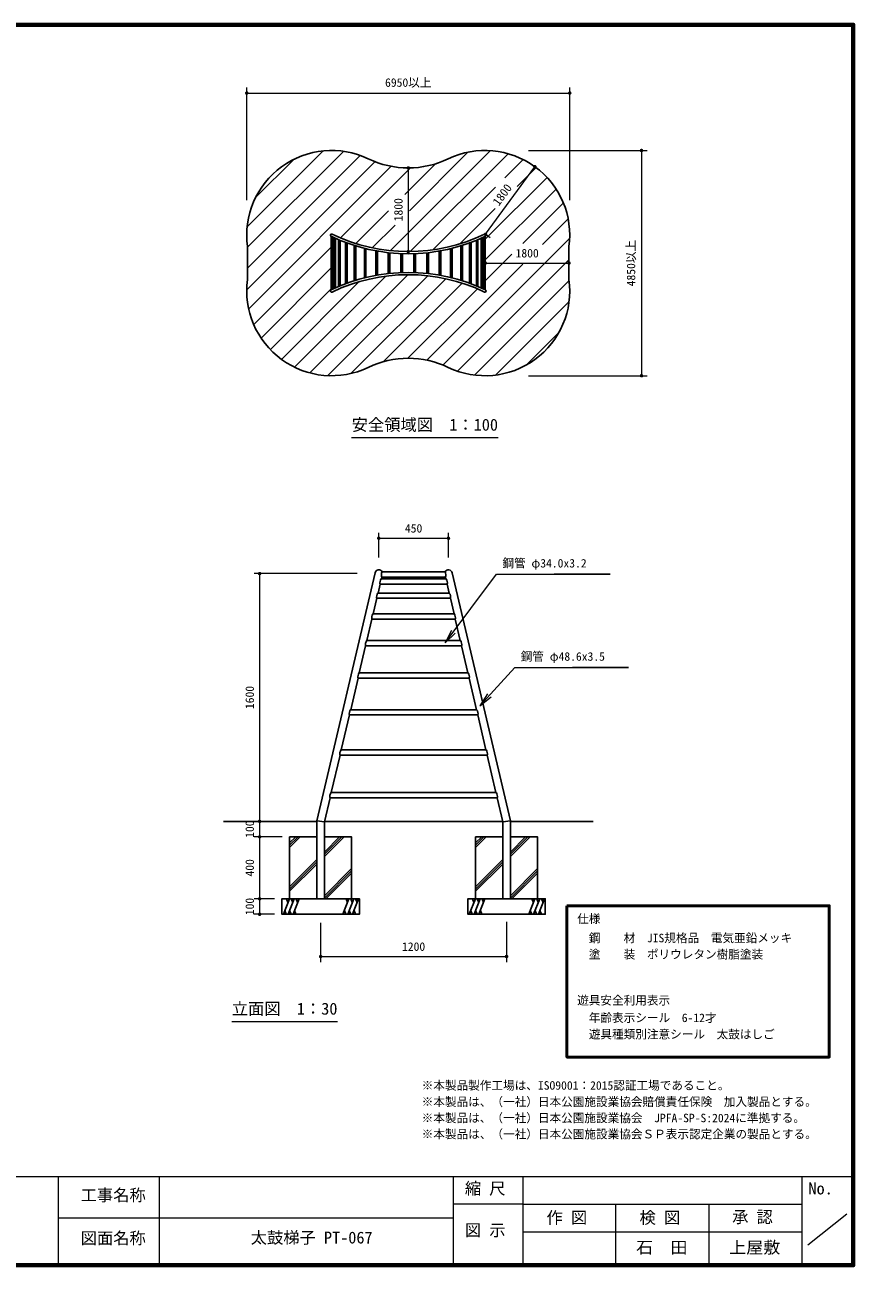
# Model space of a CAD drawing. Units: millimetres at full size, sheet at 1:30, with parts at other scales. Extents: x 450 to 12150, y 450 to 8460.
# Drawn here: x 6804 to 12150, y 450 to 8460 of the extents above; entities that cross this region are included whole.
import ezdxf
from ezdxf.enums import TextEntityAlignment as Align

# ---------------------------------------------------------------- set-up
doc = ezdxf.new("R2010")
doc.units = ezdxf.units.MM
doc.header["$LTSCALE"] = 30
for name, color, linetype in [('D-BGD-TXT', 7, 'Continuous'), ('D-MTR-TXT\u3000文字列、数量表示文字列', 7, 'Continuous'), ('D-TTL-TXT\u3000文字列', 7, 'Continuous')]:
    doc.layers.add(name, color=color, linetype=linetype)
for name, color, linetype, lineweight in [('D-STR-DIM\u3000寸法線、寸法値', 7, 'Continuous', 13), ('D-STR-HTXT\u3000旗上げ', 7, 'Continuous', 13), ('D-STR-TXT\u3000文字列', 7, 'Continuous', 13), ('D-STR\u3000構造物外形線', 1, 'Continuous', 25), ('D-TTL', 7, 'Continuous', 70), ('D-TTL-FRAM', 7, 'Continuous', 13), ('D-TTL-FRAM\u3000タイトル枠、凡例図枠', 2, 'Continuous', 50), ('D-TTL-TXT', 7, 'Continuous', 13)]:
    doc.layers.add(name, color=color, linetype=linetype, lineweight=lineweight)
doc.styles.add('ＭＳ ゴシック', font='')
doc.styles.get('ＭＳ ゴシック').set_extended_font_data('MS Gothic')

# ---------------------------------------------------------------- blocks, each defined once
blk = doc.blocks.new('filled_dot')
at = {"color": 0, "linetype": 'Continuous', "lineweight": -2, "const_width": 1.25}
blk.add_lwpolyline([(-0.625, 0, 1), (0.625, 0, 1)], format="xyb", close=True, dxfattribs=at)
blk = doc.blocks.new('open_arrow')
at = {"color": 0, "linetype": 'Continuous', "lineweight": -2}
blk.add_lwpolyline([(7.5, 1.25), (0, 0), (7.5, -1.25)], dxfattribs=at)

msp = doc.modelspace()

# ---------------------------------------------------------------- linework, layer by layer
at = {"layer": 'D-STR-DIM\u3000寸法線、寸法値'}
for p, q in [((8236.25, 7327.85), (8236.25, 8055.28)), ((8236.25, 8019.28), (10320.83, 8019.28)), ((10320.83, 7327.85), (10320.83, 8055.28)), ((10054.15, 7648.39), (10819.92, 7648.39)), ((10783.92, 7648.39), (10783.92, 6193.81)), ((9278.54, 7535.89), (9278.54, 6995.89)), ((9777.83, 7106.99), (10095.75, 7543.49)), ((10095.75, 7543.49), (10124.85, 7522.3)), ((9777.83, 7106.99), (9806.93, 7085.8)), ((9775.85, 6921.1), (10315.85, 6921.1)), ((10054.15, 6193.81), (10819.92, 6193.81)), ((9087.96, 5020.17), (9087.96, 5180.35)), ((9087.96, 5144.35), (9537.96, 5144.35)), ((9537.96, 5020.17), (9537.96, 5180.35)), ((8948.78, 4916.06), (8283.29, 4916.06)), ((8319.29, 4916.06), (8319.29, 3316.06)), ((8640.96, 3316.06), (8283.29, 3316.06)), ((8640.96, 3316.06), (8283.29, 3316.06)), ((8319.29, 3316.06), (8319.29, 3216.06)), ((8464.96, 3216.06), (8283.29, 3216.06)), ((8464.96, 3216.06), (8283.29, 3216.06)), ((8319.29, 3216.06), (8319.29, 2816.06)), ((8414.96, 2816.06), (8283.29, 2816.06)), ((8414.96, 2816.06), (8283.29, 2816.06)), ((8319.29, 2816.06), (8319.29, 2716.06)), ((8414.96, 2716.06), (8283.29, 2716.06)), ((8712.96, 2660.34), (8712.96, 2407.26)), ((9912.96, 2668.06), (9912.96, 2407.26)), ((8712.96, 2443.26), (9912.96, 2443.26))]:
    msp.add_line(p, q, dxfattribs=at)
at = {"layer": 'D-STR-HTXT\u3000旗上げ'}
for points in [[(9516.05, 4468.21), (9847.5, 4912.39), (9859.5, 4912.39), (10581.52, 4912.39), (10220.51, 4912.39)], [(9740.99, 4062.92), (9965.66, 4310.18), (9977.66, 4310.18), (10699.31, 4310.18), (10338.49, 4310.18)]]:
    msp.add_lwpolyline(points, dxfattribs=at)
at = {"layer": 'D-STR-TXT\u3000文字列'}
for p, q in [((8912.69, 5794.8), (9857.69, 5794.8)), ((8138.89, 2023.82), (8821.39, 2023.82))]:
    msp.add_line(p, q, dxfattribs=at)
at = {"layer": 'D-STR\u3000構造物外形線'}
for p, q in [((8238.97, 7155.55), (8729.09, 7645.68)), ((8241.23, 7023.11), (8861, 7642.88)), ((8241.23, 6888.4), (8968.88, 7616.05)), ((9162.83, 7001.79), (9808.33, 7647.28)), ((9286.04, 7259.7), (9663.57, 7637.23)), ((9291.72, 6995.97), (9923.26, 7627.51)), ((8236.3, 6748.78), (9063.44, 7575.92)), ((8248.44, 6626.21), (9168.36, 7546.13)), ((8293.49, 7344.78), (8539.86, 7591.15)), ((8840.51, 7083.57), (9293, 7536.07)), ((9256.3, 7364.66), (9453.78, 7562.15)), ((9902.71, 7472.26), (10020.14, 7589.69)), ((9980.65, 7415.49), (10103.16, 7538)), ((9775.85, 7075.99), (10174, 7474.14)), ((9437.5, 7007.05), (9841.69, 7411.23)), ((9775.85, 6941.29), (10233.01, 7398.45)), ((10017.87, 7048.6), (10279.36, 7310.09)), ((8939.28, 7047.64), (9151.04, 7259.4)), ((9610.56, 7045.41), (9839.25, 7274.09)), ((9046.2, 7019.86), (9193.46, 7167.12)), ((10144.63, 7040.65), (10310.57, 7206.59)), ((8781.23, 6748.08), (8781.23, 7094.13)), ((8791.42, 6752.89), (8791.42, 7089.31)), ((8797.88, 6755.88), (8797.88, 7086.32)), ((8808.08, 6760.5), (8808.08, 7081.7)), ((8828.95, 6769.58), (8828.95, 7072.62)), ((8839.15, 6773.85), (8839.15, 7068.35)), ((8873.3, 6787.3), (8873.3, 7054.9)), ((8883.5, 6791.08), (8883.5, 7051.13)), ((9501.76, 6263.08), (10320.49, 7081.81)), ((9673.58, 6791.08), (9673.58, 7051.13)), ((9683.78, 6787.3), (9683.78, 7054.9)), ((9717.93, 6773.85), (9717.93, 7068.35)), ((9728.13, 6769.58), (9728.13, 7072.62)), ((9749, 6760.5), (9749, 7081.7)), ((9759.2, 6755.88), (9759.2, 7086.32)), ((9765.66, 6752.89), (9765.66, 7089.31)), ((9775.85, 6748.08), (9775.85, 7094.13)), ((8241.23, 6814.74), (8241.23, 7027.46)), ((8281.09, 6524.15), (8781.23, 7024.29)), ((8929.39, 6806.73), (8929.39, 7035.47)), ((8939.59, 6809.92), (8939.59, 7032.28)), ((8995.36, 6825.56), (8995.36, 7016.64)), ((9005.56, 6828.1), (9005.56, 7014.1)), ((9069.16, 6841.71), (9069.16, 7000.49)), ((9079.36, 6843.55), (9079.36, 6998.65)), ((9148.61, 6853.54), (9148.61, 6988.66)), ((9158.81, 6854.66), (9158.81, 6987.55)), ((9231.48, 6859.93), (9231.48, 6982.27)), ((9241.68, 6860.3), (9241.68, 6981.9)), ((9315.41, 6860.3), (9315.41, 6981.9)), ((9325.61, 6859.93), (9325.61, 6982.27)), ((9398.27, 6854.66), (9398.27, 6987.55)), ((9408.47, 6853.54), (9408.47, 6988.66)), ((9477.72, 6843.55), (9477.72, 6998.65)), ((9487.92, 6841.71), (9487.92, 7000.49)), ((9551.52, 6828.1), (9551.52, 7014.1)), ((9561.72, 6825.56), (9561.72, 7016.64)), ((9617.49, 6809.92), (9617.49, 7032.28)), ((9627.69, 6806.73), (9627.69, 7035.47)), ((9775.85, 6806.59), (9947.08, 6977.81)), ((10315.85, 6814.74), (10315.85, 7027.46)), ((8328.56, 6436.93), (8781.23, 6889.59)), ((9398.19, 6294.22), (10017.57, 6913.6)), ((9596.59, 6223.21), (10315.85, 6942.47)), ((8544.52, 6248.77), (9132.67, 6836.92)), ((8642.7, 6212.24), (9276.76, 6846.31)), ((8759.5, 6194.34), (9404.48, 6839.32)), ((8908.02, 6208.15), (9520.21, 6820.35)), ((9706.07, 6197.99), (10316.66, 6808.57)), ((8388.58, 6362.24), (8781.23, 6754.89)), ((8460.42, 6299.38), (8962.63, 6801.58)), ((9119.28, 6284.71), (9626.4, 6791.84)), ((9275.57, 6306.3), (9724.54, 6755.27)), ((9840.74, 6197.95), (10316.69, 6673.9)), ((10041.25, 6263.75), (10250.89, 6473.4)), ((8688.66, 3318.87), (9064.3, 4921.6)), ((9104.78, 4881.35), (9107.58, 4893.3)), ((9107.58, 4893.3), (9518.34, 4893.3)), ((9109.5, 4927.3), (9516.42, 4927.3)), ((9521.14, 4881.35), (9518.34, 4893.3)), ((9937.26, 3318.87), (9561.62, 4921.6)), ((9083.48, 4790.46), (9096.81, 4847.35)), ((9096.81, 4847.35), (9529.11, 4847.35)), ((9104.78, 4881.35), (9521.14, 4881.35)), ((9542.44, 4790.46), (9529.11, 4847.35)), ((9052.14, 4656.73), (9075.51, 4756.46)), ((9075.51, 4756.46), (9550.41, 4756.46)), ((9083.48, 4790.46), (9542.44, 4790.46)), ((9573.78, 4656.73), (9550.41, 4756.46)), ((9052.14, 4656.73), (9573.78, 4656.73)), ((9011.51, 4483.4), (9044.17, 4622.73)), ((9044.17, 4622.73), (9581.75, 4622.73)), ((9614.41, 4483.4), (9581.75, 4622.73)), ((8962.66, 4274.97), (9003.55, 4449.4)), ((9003.55, 4449.4), (9622.37, 4449.4)), ((9011.51, 4483.4), (9614.41, 4483.4)), ((9663.26, 4274.97), (9622.37, 4449.4)), ((8962.66, 4274.97), (9663.26, 4274.97)), ((8906.93, 4037.18), (8954.69, 4240.97)), ((8954.69, 4240.97), (9671.23, 4240.97)), ((9718.99, 4037.18), (9671.23, 4240.97)), ((8906.93, 4037.18), (9718.99, 4037.18)), ((8845.96, 3777.04), (8898.96, 4003.18)), ((8898.96, 4003.18), (9726.96, 4003.18)), ((9779.96, 3777.04), (9726.96, 4003.18)), ((8845.96, 3777.04), (9779.96, 3777.04)), ((8781.64, 3502.6), (8837.99, 3743.04)), ((8837.99, 3743.04), (9787.93, 3743.04)), ((9844.28, 3502.6), (9787.93, 3743.04)), ((8737.26, 3313.25), (8773.67, 3468.6)), ((8773.67, 3468.6), (9852.25, 3468.6)), ((8781.64, 3502.6), (9844.28, 3502.6)), ((9888.66, 3313.25), (9852.25, 3468.6)), ((8688.66, 3316.06), (8085.24, 3316.06)), ((8688.66, 3318.87), (8688.66, 2816.06)), ((8688.66, 3318.87), (8737.26, 3313.25)), ((8737.26, 3313.25), (8737.26, 2816.06)), ((9888, 3316.06), (8737.92, 3316.06)), ((9888.66, 3313.25), (9937.26, 3318.87)), ((9888.66, 3313.25), (9888.66, 2816.06)), ((9937.26, 3318.87), (9937.26, 2816.06)), ((10472.08, 3316.06), (9937.26, 3316.06)), ((8512.96, 3176.57), (8552.45, 3216.06)), ((8512.96, 3162.07), (8566.95, 3216.06)), ((8512.96, 3147.57), (8581.45, 3216.06)), ((8737.26, 3118.03), (8835.29, 3216.06)), ((8737.26, 3103.53), (8849.79, 3216.06)), ((8737.26, 3089.03), (8864.29, 3216.06)), ((9712.96, 3176.57), (9752.45, 3216.06)), ((9712.96, 3162.07), (9766.95, 3216.06)), ((9712.96, 3147.57), (9781.45, 3216.06)), ((9937.26, 3118.03), (10035.29, 3216.06)), ((9937.26, 3103.53), (10049.79, 3216.06)), ((9937.26, 3089.03), (10064.29, 3216.06)), ((8512.96, 2893.73), (8688.66, 3069.43)), ((8512.96, 2879.23), (8688.66, 3054.93)), ((9712.96, 2893.73), (9888.66, 3069.43)), ((9712.96, 2879.23), (9888.66, 3054.93)), ((8512.96, 2864.73), (8688.66, 3040.43)), ((8737.26, 2835.18), (8912.96, 3010.88)), ((8737.26, 2820.68), (8912.96, 2996.38)), ((8747.14, 2816.06), (8912.96, 2981.88)), ((9712.96, 2864.73), (9888.66, 3040.43)), ((9937.26, 2835.18), (10112.96, 3010.88)), ((9937.26, 2820.68), (10112.96, 2996.38)), ((9947.14, 2816.06), (10112.96, 2981.88)), ((8472.41, 2716.06), (8511.39, 2816.06)), ((8501.91, 2791.75), (8492.44, 2816.06)), ((8503.52, 2716.06), (8542.5, 2816.06)), ((8512.96, 2816.06), (8912.96, 2816.06)), ((8533.02, 2791.75), (8523.55, 2816.06)), ((8534.63, 2716.06), (8573.61, 2816.06)), ((8564.13, 2791.75), (8554.66, 2816.06)), ((8856.7, 2716.06), (8895.68, 2816.06)), ((8886.21, 2791.75), (8876.73, 2816.06)), ((8887.81, 2716.06), (8926.79, 2816.06)), ((8917.32, 2791.75), (8907.84, 2816.06)), ((8918.92, 2716.06), (8957.9, 2816.06)), ((8948.43, 2791.75), (8938.95, 2816.06)), ((9672.41, 2716.06), (9711.39, 2816.06)), ((9701.91, 2791.75), (9692.44, 2816.06)), ((9703.52, 2716.06), (9742.5, 2816.06)), ((9712.96, 2816.06), (10112.96, 2816.06)), ((9733.02, 2791.75), (9723.55, 2816.06)), ((9734.63, 2716.06), (9773.61, 2816.06)), ((9764.13, 2791.75), (9754.66, 2816.06)), ((10056.7, 2716.06), (10095.68, 2816.06)), ((10086.21, 2791.75), (10076.73, 2816.06)), ((10087.81, 2716.06), (10126.79, 2816.06)), ((10117.32, 2791.75), (10107.84, 2816.06)), ((10118.92, 2716.06), (10157.9, 2816.06)), ((10148.43, 2791.75), (10138.95, 2816.06)), ((8481.88, 2740.37), (8491.36, 2716.06)), ((8512.99, 2740.37), (8522.47, 2716.06)), ((8544.1, 2740.37), (8553.58, 2716.06)), ((8866.18, 2740.37), (8875.65, 2716.06)), ((8897.29, 2740.37), (8906.76, 2716.06)), ((8928.4, 2740.37), (8937.87, 2716.06)), ((9681.88, 2740.37), (9691.36, 2716.06)), ((9712.99, 2740.37), (9722.47, 2716.06)), ((9744.1, 2740.37), (9753.58, 2716.06)), ((10066.18, 2740.37), (10075.65, 2716.06)), ((10097.29, 2740.37), (10106.76, 2716.06)), ((10128.4, 2740.37), (10137.87, 2716.06))]:
    msp.add_line(p, q, dxfattribs=at)
for points in [[(8682.71, 3216.06), (8512.96, 3216.06), (8512.96, 2816.06), (8462.96, 2816.06), (8462.96, 2716.06), (8962.96, 2716.06), (8962.96, 2816.06), (8912.96, 2816.06), (8912.96, 3216.06), (8743.21, 3216.06)], [(9888.66, 3216.06), (9712.96, 3216.06), (9712.96, 2816.06), (9662.96, 2816.06), (9662.96, 2716.06), (10162.96, 2716.06), (10162.96, 2816.06), (10112.96, 2816.06), (10112.96, 3216.06), (9937.26, 3216.06)]]:
    msp.add_lwpolyline(points, dxfattribs=at)
for centre, radius, start, end in [((8783.54, 7101.1), 547.29, 64.39147, 187.73269), ((9773.54, 7101.1), 547.29, 352.26731, 115.60853), ((9278.54, 8133.85), 597.96, 244.39147, 295.60853), ((8783.54, 7101.1), 7.29, 64.39147, 244.39147), ((9278.54, 8133.85), 1152.54, 244.39147, 295.60853), ((9278.54, 8133.85), 1137.96, 244.39147, 295.60853), ((9773.54, 7101.1), 7.29, 295.60853, 115.60853), ((8783.54, 6741.1), 547.29, 172.26731, 295.60853), ((9278.54, 5708.35), 1152.54, 64.39147, 115.60853), ((9278.54, 5708.35), 1137.96, 64.39147, 115.60853), ((9773.54, 6741.1), 547.29, 244.39147, 7.73269), ((8783.54, 6741.1), 7.29, 115.60853, 295.60853), ((9773.54, 6741.1), 7.29, 244.39147, 64.39147), ((9278.54, 5708.35), 597.96, 64.39147, 115.60853), ((9087.96, 4916.06), 24.3, 27.55174, 166.80939), ((9537.96, 4916.06), 24.3, 13.19061, 152.44826)]:
    msp.add_arc(centre, radius, start, end, dxfattribs=at)
for centre, major_axis, ratio, start_param, end_param in [((9108.44, 4910.3), (1, 17.01), 0.18716, 6.2614176, 9.468454), ((9517.48, 4910.3), (-1, 17.01), 0.18716, 3.0979166, 6.304953), ((9100.8, 4864.35), (-3.98, -17), 0.240739, 3.1415927, 6.3959121), ((9525.12, 4864.35), (3.98, -17), 0.240739, 6.1704585, 9.424778), ((9079.5, 4773.46), (-3.98, -17), 0.240739, 3.1415927, 6.3959121), ((9546.42, 4773.46), (3.98, -17), 0.240739, 6.1704585, 9.424778), ((9048.15, 4639.73), (-3.98, -17), 0.240739, 3.1415927, 6.3959121), ((9577.77, 4639.73), (3.98, -17), 0.240739, 6.1704585, 9.424778), ((9007.53, 4466.4), (-3.98, -17), 0.240739, 3.1415927, 6.3959121), ((9618.39, 4466.4), (3.98, -17), 0.240739, 6.1704585, 9.424778), ((8958.68, 4257.97), (-3.98, -17), 0.240739, 3.1415927, 6.3959121), ((9667.24, 4257.97), (3.98, -17), 0.240739, 6.1704585, 9.424778), ((8902.95, 4020.18), (-3.98, -17), 0.240739, 3.1415927, 6.3959121), ((9722.97, 4020.18), (3.98, -17), 0.240739, 6.1704585, 9.424778), ((8841.98, 3760.04), (-3.98, -17), 0.240739, 3.1415927, 6.3959121), ((9783.94, 3760.04), (3.98, -17), 0.240739, 6.1704585, 9.424778), ((8777.65, 3485.6), (-3.98, -17), 0.240739, 3.1415927, 6.3959121), ((9848.27, 3485.6), (3.98, -17), 0.240739, 6.1704585, 9.424778)]:
    msp.add_ellipse(centre, major_axis=major_axis, ratio=ratio, start_param=start_param, end_param=end_param, dxfattribs=at)
at = {"layer": 'D-TTL'}
msp.add_lwpolyline([(450, 450), (450, 8460), (12150, 8460), (12150, 450)], close=True, dxfattribs=at)
at = {"layer": 'D-TTL-FRAM'}
for p, q in [((450, 1023.66), (12150, 1023.66)), ((9568.84, 1023.66), (9568.84, 450)), ((10018.84, 1023.66), (10018.84, 450)), ((11818.84, 1023.66), (11818.84, 450)), ((10018.84, 843.66), (9568.84, 843.66)), ((10018.84, 843.66), (11818.84, 843.66)), ((10618.84, 450), (10618.84, 843.66)), ((11218.84, 843.66), (11218.84, 450)), ((9568.84, 753.66), (7018.84, 753.66)), ((11857.99, 580.41), (12109.99, 782.01)), ((11818.84, 663.66), (10018.84, 663.66))]:
    msp.add_line(p, q, dxfattribs=at)
at = {"layer": 'D-TTL-FRAM\u3000タイトル枠、凡例図枠'}
msp.add_lwpolyline([(10302.52, 2771), (11996.05, 2771), (11996.05, 1793.77), (10302.52, 1793.77)], close=True, dxfattribs=at)
at = {"layer": 'D-TTL-TXT'}
for p, q in [((7018.84, 1023.66), (7018.84, 450)), ((7673.94, 450), (7673.94, 1023.66))]:
    msp.add_line(p, q, dxfattribs=at)

# ---------------------------------------------------------------- block references
at = {"layer": 'D-STR-DIM\u3000寸法線、寸法値', "xscale": 9, "yscale": 9}
for p in [(8236.25, 8019.28), (9775.85, 6921.1), (9087.96, 5144.35), (8712.96, 2443.26)]:
    msp.add_blockref('filled_dot', p, dxfattribs=at)
for p, rotation in [((10320.83, 8019.28), 180), ((10783.92, 7648.39), 270), ((9278.54, 7535.89), 270), ((10095.75, 7543.49), 233.9), ((9777.83, 7106.99), 53.9), ((9278.54, 6995.89), 90), ((10315.85, 6921.1), 180), ((10783.92, 6193.81), 90), ((9537.96, 5144.35), 180), ((8319.29, 4916.06), 270), ((8319.29, 3316.06), 90), ((8319.29, 3316.06), 270), ((8319.29, 3216.06), 90), ((8319.29, 3216.06), 270), ((8319.29, 2816.06), 90), ((8319.29, 2816.06), 270), ((8319.29, 2716.06), 90), ((9912.96, 2443.26), 180)]:
    msp.add_blockref('filled_dot', p, dxfattribs=dict(at, rotation=rotation))
at = {"layer": 'D-STR-HTXT\u3000旗上げ', "xscale": 12, "yscale": 12}
for p, rotation in [((9516.05, 4468.21), 53.3), ((9740.99, 4062.92), 47.7)]:
    msp.add_blockref('open_arrow', p, dxfattribs=dict(at, rotation=rotation))

# ---------------------------------------------------------------- texts
at = {"layer": 'D-BGD-TXT', "style": 'ＭＳ ゴシック', "width": 1.05}
for s, p in [('石\u3000田', (10749.44, 503.18)), ('上屋敷', (11349.44, 503.18))]:
    msp.add_text(s, height=76.98, dxfattribs=at).set_placement(p, align=Align.BOTTOM_LEFT)
at = {"layer": 'D-MTR-TXT\u3000文字列、数量表示文字列', "style": 'ＭＳ ゴシック'}
for s, p in [('※本製品製作工場は、ISO9001：2015認証工場であること。', (9365.1, 1566.75)), ('※本製品は、（一社）日本公園施設業協会賠償責任保険\u3000加入製品とする。\u3000', (9365.1, 1461.05)), ('※本製品は、（一社）日本公園施設業協会\u3000JPFA-SP-S:2024に準拠する。', (9365.1, 1356.68)), ('※本製品は、（一社）日本公園施設業協会ＳＰ表示認定企業の製品とする。', (9365.1, 1252.31))]:
    msp.add_text(s, height=54.99, dxfattribs=at).set_placement(p, align=Align.BOTTOM_LEFT)
at = {"layer": 'D-STR-DIM\u3000寸法線、寸法値', "style": 'ＭＳ ゴシック'}
for s, p in [('6950以上', (9278.54, 8087.22)), ('1800', (10045.85, 6985.23)), ('450', (9312.96, 5208.48)), ('1200', (9312.96, 2507.4))]:
    msp.add_text(s, height=54.99, dxfattribs=at).set_placement(p, align=Align.MIDDLE_CENTER)
for s, rotation, p in [('1800', 53.933, (9884.95, 7363)), ('1800', 90, (9214.41, 7265.89)), ('4850以上', 90, (10715.98, 6921.1)), ('1600', 90, (8255.16, 4116.06)), ('100', 90, (8255.16, 3266.06)), ('400', 90, (8255.16, 3016.06)), ('100', 90, (8255.16, 2766.06))]:
    msp.add_text(s, height=54.99, rotation=rotation, dxfattribs=at).set_placement(p, align=Align.MIDDLE_CENTER)
at = {"layer": 'D-STR-HTXT\u3000旗上げ', "style": 'ＭＳ ゴシック'}
for s, p in [('鋼管 φ34.0x3.2', (9886.13, 4939.02)), ('鋼管 φ48.6x3.5', (10004.3, 4336.81))]:
    msp.add_text(s, height=54.99, dxfattribs=at).set_placement(p, align=Align.BOTTOM_LEFT)
at = {"layer": 'D-STR-TXT\u3000文字列', "style": 'ＭＳ ゴシック'}
for s, p in [('安全領域図\u30001：100', (9857.69, 5815.8)), ('立面図\u30001：30', (8821.39, 2044.82))]:
    msp.add_text(s, height=76.98, dxfattribs=at).set_placement(p, align=Align.BOTTOM_RIGHT)
for s, p in [('仕様', (10368.7, 2642.71)), ('\u3000鋼\u3000\u3000材\u3000JIS規格品\u3000電気亜鉛メッキ', (10368.7, 2518.78)), ('\u3000塗\u3000\u3000装\u3000ポリウレタン樹脂塗装', (10368.7, 2413.27)), ('遊具安全利用表示', (10368.7, 2116.03)), ('\u3000年齢表示シール\u30006-12才', (10368.7, 2003.56)), ('\u3000遊具種類別注意シール\u3000太鼓はしご', (10368.7, 1897.23))]:
    msp.add_text(s, height=54.99, dxfattribs=at).set_placement(p, align=Align.BOTTOM_LEFT)
at = {"layer": 'D-TTL-TXT', "style": 'ＭＳ ゴシック'}
for s, p in [('縮 尺', (9643.7, 883.97)), ('No.', (11861.45, 883.97)), ('工事名称', (7164.24, 840.91)), ('作 図', (10170.93, 695.67)), ('検 図', (10771.35, 695.67)), ('承 認', (11368.7, 700.17)), ('図 示', (9643.7, 614.62)), ('図面名称', (7164.24, 563.1))]:
    msp.add_text(s, height=76.98, dxfattribs=at).set_placement(p, align=Align.BOTTOM_LEFT)
at = {"layer": 'D-TTL-TXT\u3000文字列', "style": 'ＭＳ ゴシック'}
msp.add_text('太鼓梯子 PT-067', height=76.98, dxfattribs=at).set_placement((8261.83, 566.91), align=Align.BOTTOM_LEFT)

doc.saveas('drawing.dxf')
